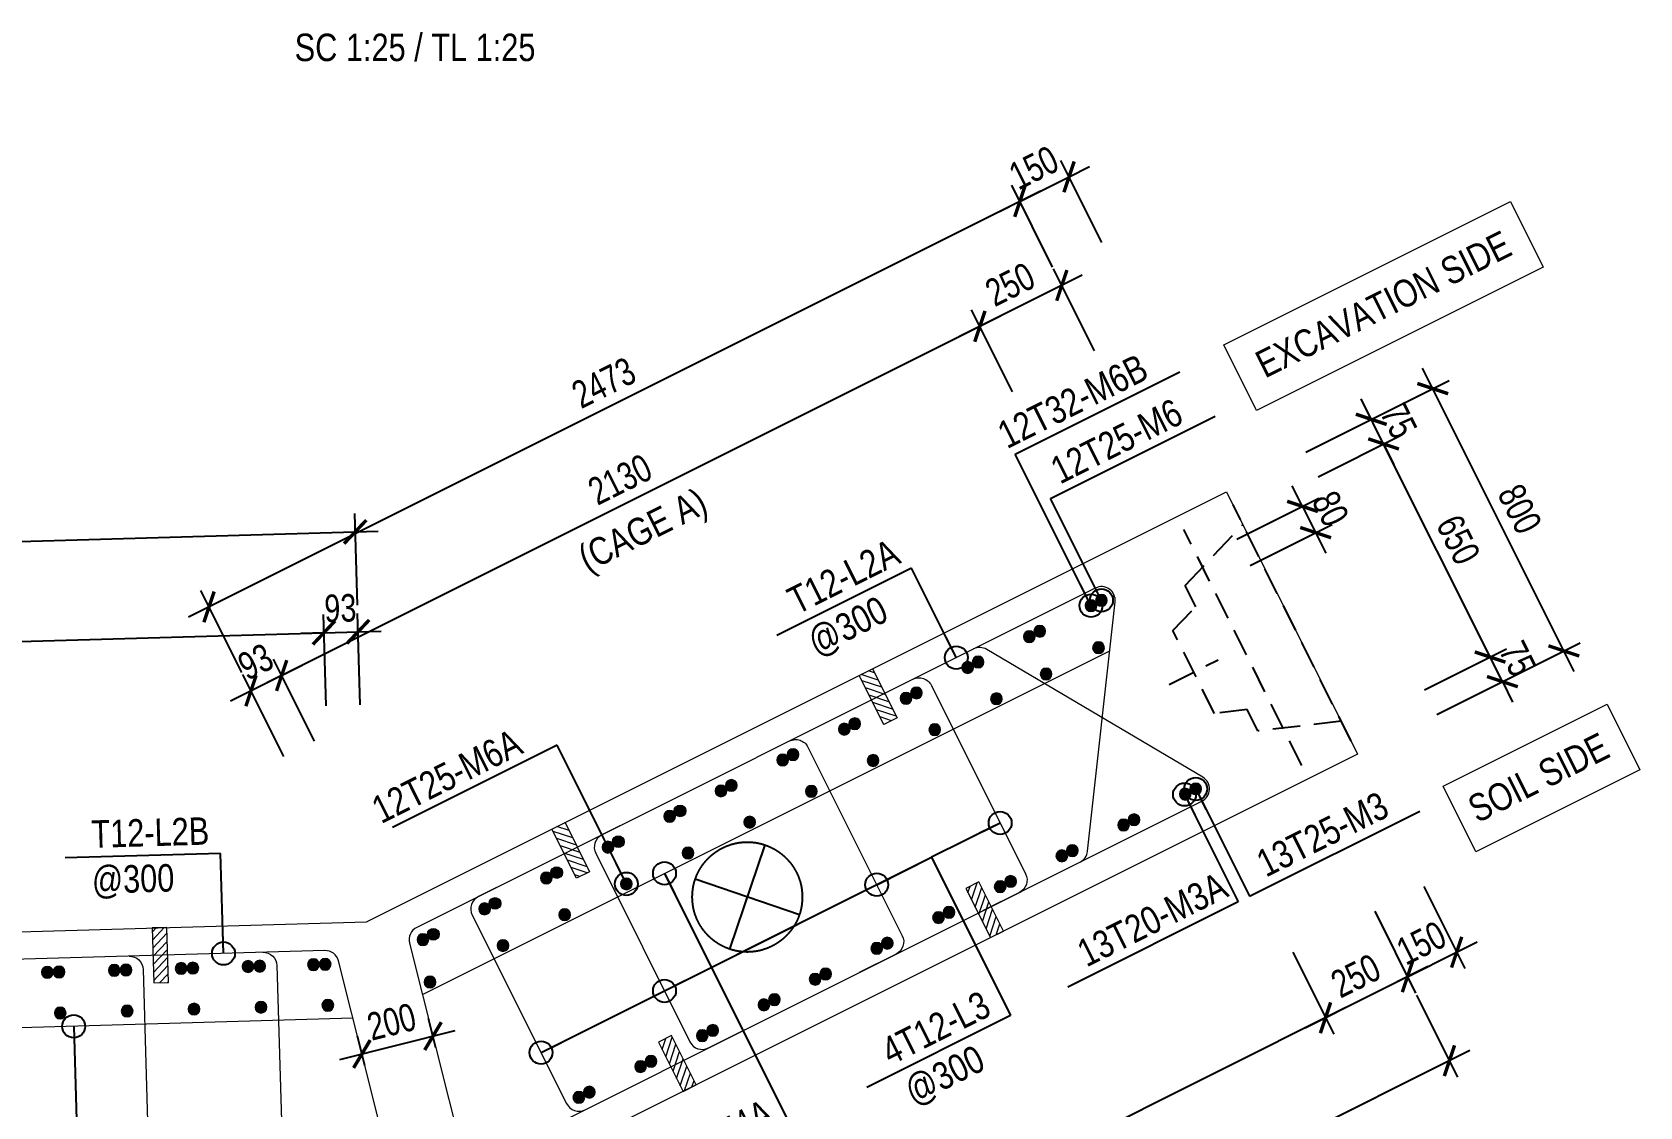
# Model space of a CAD drawing. Header units: millimetres. Extents: x 2611025 to 4139346, y -89870 to 101087.
# Drawn here: x 3524972 to 3542517, y -44966 to -33240 of the extents above; entities that cross this region are included whole.
import ezdxf
from ezdxf.enums import TextEntityAlignment as Align

# ---------------------------------------------------------------- set-up
doc = ezdxf.new("R2010")
doc.units = ezdxf.units.MM
doc.header["$LTSCALE"] = 1200
doc.header["$PDMODE"] = 35
doc.linetypes.add('CENTER', pattern=[2, 1.25, -0.25, 0.25, -0.25])
doc.linetypes.add('HIDDEN', pattern=[0.375, 0.25, -0.125])
for name, color, linetype, lineweight in [('5', 5, 'Continuous', 13), ('BOUND', 3, 'Continuous', 20), ('CWS', 8, 'HIDDEN', 9), ('ENOTE', 2, 'Continuous', 15), ('GRID', 74, 'CENTER', 15), ('K-THUOC', 1, 'Continuous', 18), ('LEADER', 8, 'Continuous', 9), ('MCT', 6, 'Continuous', 20), ('TEXTEN', 3, 'Continuous', 13), ('TEXTMA', 2, 'Continuous', 13), ('TEXTVN', 2, 'Continuous', 20), ('TIE', 4, 'Continuous', 13)]:
    doc.layers.add(name, color=color, linetype=linetype, lineweight=lineweight)
doc.layers.add('CDC.04.HIDDEN', color=8, linetype='HIDDEN')
doc.layers.add('MIE', color=5, linetype='HIDDEN')
doc.styles.add('DB_Arial', font='arial.ttf', dxfattribs={"width": 0.8})
doc.styles.add('SMTEXT', font='arial.ttf', dxfattribs={"width": 0.75})
doc.dimstyles.new('BSV25', dxfattribs={"dimtxt": 300, "dimasz": 250, "dimexe": 200, "dimexo": 0, "dimgap": 108, "dimtad": 1, "dimdec": 0, "dimlfac": 0.25, "dimdsep": 46, "dimtxsty": 'SMTEXT', "dimblk": 'ARCHTICK', "dimcen": 100, "dimdle": 250, "dimclrd": 256, "dimclre": 256, "dimclrt": 2, "dimadec": 0, "dimazin": 0, "dimtfac": 1, "dimtdec": 0, "dimtix": 1, "dimtmove": 2, "dimatfit": 3, "dimfxl": 800, "dimfxlon": 1, "dimtolj": 1, "dimtzin": 0, "dimarcsym": 0})

# ---------------------------------------------------------------- blocks, each defined once
blk = doc.blocks.new('cws800')
at = {"layer": 'CDC.04.HIDDEN'}
for p, q in [((-599.9999999998836, 1440.217173506608), (-599.9999999998836, -1440.217173506608)), ((0, 1440.217173506608), (0, -1440.217173506608))]:
    blk.add_line(p, q, dxfattribs=at)
for points in [[(0, 1200), (-860, 888.2171735063894), (-860, 627.473455327563), (-1199.999999999767, 507.1904364598886), (-1199.999999999767, -507.1904364598886), (-859.9999999997672, -627.473455327854), (-859.9999999997672, -888.217173506433), (0, -1200)], [(-1499.999999999767, 0), (-899.9999999997672, 0)]]:
    blk.add_lwpolyline(points, dxfattribs=at)
blk = doc.blocks.new('mct1')
at = {"lineweight": 9}
h = blk.add_hatch(color=256, dxfattribs=at)
h.dxf.hatch_style = 1
h.paths.add_polyline_path([(-16, 0, 1), (16, 0, 1)])
blk.add_circle((0, 0), 16, dxfattribs=at)
blk = doc.blocks.new('_ArchTick')
at = {"color": 0, "linetype": 'ByBlock', "const_width": 0.15}
blk.add_lwpolyline([(-0.5, -0.5), (0.5, 0.5)], dxfattribs=at)
blk = doc.blocks.new('*D1062')
at = {"layer": 'Defpoints', "color": 0, "transparency": 16777216}
for p in [(3540256.866705253, -37128.81228253338), (3538005.528501029, -38254.47941038618), (3539436.609999032, -41116.64742538333)]:
    blk.add_point(p, dxfattribs=at)
at = {"layer": 'K-THUOC', "lineweight": -2, "transparency": 16777216}
for p, q in [((3541799.751444928, -40214.58717388217), (3540145.063463248, -36905.20540634869)), ((3539541.324701462, -37486.58265695069), (3540435.752206201, -37039.36968892906)), ((3540972.406199132, -40348.75067211478), (3541866.83370387, -39901.53770409315))]:
    blk.add_line(p, q, dxfattribs=at)
at = {"layer": 'K-THUOC', "lineweight": -2, "transparency": 16777216, "xscale": 250, "yscale": 250, "zscale": 250}
for p, rotation in [((3540256.866705253, -37128.81228253338), 116.5650109816828), ((3541687.948202922, -39990.98029769748), 296.5650109816829)]:
    blk.add_blockref('_ArchTick', p, dxfattribs=dict(at, rotation=rotation))
at = {"layer": 'K-THUOC', "color": 2, "transparency": 16777216, "insert": (3541206.006781618, -38443.09683119971), "char_height": 300, "attachment_point": 5, "rotation": 296.5650109816828, "style": 'SMTEXT'}
blk.add_mtext('\\A1;800', dxfattribs=at)
blk = doc.blocks.new('*D1063')
at = {"layer": 'Defpoints', "color": 0, "transparency": 16777216}
for p in [(3540882.963684263, -40058.06177214207), (3539302.446108594, -40848.31917397771), (3539436.609999032, -41116.64742538333)]:
    blk.add_point(p, dxfattribs=at)
at = {"layer": 'K-THUOC', "lineweight": -2, "transparency": 16777216}
for p, q in [((3540167.421680472, -40415.83214655938), (3541061.849185211, -39968.61917853775)), ((3540882.963684263, -40058.06177214207), (3540771.160442258, -39834.45489595737)), ((3541017.12757467, -40326.39002356329), (3540882.963684263, -40058.06177214207)), ((3540301.585570879, -40684.1603979806), (3541196.013075618, -40236.94742995896)), ((3541017.12757467, -40326.39002356329), (3541128.930816675, -40549.99689974799))]:
    blk.add_line(p, q, dxfattribs=at)
at = {"layer": 'K-THUOC', "lineweight": -2, "transparency": 16777216, "xscale": 250, "yscale": 250, "zscale": 250}
for p, rotation in [((3540882.963684263, -40058.06177214207), 296.5650109816829), ((3541017.12757467, -40326.39002356329), 116.5650109816828)]:
    blk.add_blockref('_ArchTick', p, dxfattribs=dict(at, rotation=rotation))
at = {"layer": 'K-THUOC', "color": 2, "transparency": 16777216, "insert": (3541183.095854163, -40075.70098987175), "char_height": 300, "attachment_point": 5, "rotation": 296.5650109816828, "style": 'SMTEXT'}
blk.add_mtext('\\A1;75', dxfattribs=at)
blk = doc.blocks.new('*D1064')
at = {"layer": 'Defpoints', "color": 0, "transparency": 16777216}
for p in [(3539720.209967137, -37732.55025995569), (3538139.692391466, -38522.80766179226), (3539302.446108594, -40848.31917397771)]:
    blk.add_point(p, dxfattribs=at)
at = {"layer": 'K-THUOC', "lineweight": -2, "transparency": 16777216}
for p, q in [((3540994.766925998, -40281.66864846158), (3539608.406725131, -37508.94338377099)), ((3539004.667963346, -38090.320634373), (3539899.095468085, -37643.10766635137)), ((3540167.421680202, -40415.83214669419), (3541061.849184941, -39968.61917867255))]:
    blk.add_line(p, q, dxfattribs=at)
at = {"layer": 'K-THUOC', "lineweight": -2, "transparency": 16777216, "xscale": 250, "yscale": 250, "zscale": 250}
for p, rotation in [((3539720.209967137, -37732.55025995569), 116.5650109816828), ((3540882.963683993, -40058.06177227688), 296.5650109816829)]:
    blk.add_blockref('_ArchTick', p, dxfattribs=dict(at, rotation=rotation))
at = {"layer": 'K-THUOC', "color": 2, "transparency": 16777216, "insert": (3540535.186153095, -38778.50655720034), "char_height": 300, "attachment_point": 5, "rotation": 296.5650109816828, "style": 'SMTEXT'}
blk.add_mtext('\\A1;650', dxfattribs=at)
blk = doc.blocks.new('*D1065')
at = {"layer": 'Defpoints', "color": 0, "transparency": 16777216}
for p in [(3539586.046076699, -37464.22200854961), (3538005.528501029, -38254.47941038618), (3538139.692391466, -38522.80766179226)]:
    blk.add_point(p, dxfattribs=at)
at = {"layer": 'K-THUOC', "lineweight": -2, "transparency": 16777216}
for p, q in [((3539586.046076699, -37464.22200854961), (3539474.242834694, -37240.61513236491)), ((3538870.504072908, -37821.99238296691), (3539764.931577647, -37374.77941494528)), ((3539720.209967106, -37732.55025997129), (3539586.046076699, -37464.22200854961)), ((3539004.667963315, -38090.3206343886), (3539899.095468054, -37643.10766636697)), ((3539720.209967106, -37732.55025997129), (3539832.013209111, -37956.15713615599))]:
    blk.add_line(p, q, dxfattribs=at)
at = {"layer": 'K-THUOC', "lineweight": -2, "transparency": 16777216, "xscale": 250, "yscale": 250, "zscale": 250}
for p, rotation in [((3539586.046076699, -37464.22200854961), 296.5650109816829), ((3539720.209967106, -37732.55025997129), 116.5650109816828)]:
    blk.add_blockref('_ArchTick', p, dxfattribs=dict(at, rotation=rotation))
at = {"layer": 'K-THUOC', "color": 2, "transparency": 16777216, "insert": (3539886.178246599, -37481.86122627999), "char_height": 300, "attachment_point": 5, "rotation": 296.5650109816828, "style": 'SMTEXT'}
blk.add_mtext('\\A1;75', dxfattribs=at)
blk = doc.blocks.new('tremie')
at = {"layer": 'MIE', "color": 74, "ltscale": 1000}
for p, q in [((424.2640687227249, -424.2640687111998), (-424.2640687087551, 424.2640687113162)), ((424.2640687217936, 424.2640687118983), (-424.2640687078238, -424.2640687117819))]:
    blk.add_line(p, q, dxfattribs=at)
at = {"layer": 'MIE', "ltscale": 500}
blk.add_circle((0, 0), 600, dxfattribs=at)
blk = doc.blocks.new('*D1066')
at = {"layer": 'Defpoints', "color": 0, "transparency": 16777216}
for p in [(3538978.783651128, -38700.29041076987), (3537664.30667099, -38999.75929490244), (3537807.413901725, -39285.97425826592)]:
    blk.add_point(p, dxfattribs=at)
at = {"layer": 'K-THUOC', "lineweight": -2, "transparency": 16777216}
for p, q in [((3538835.676420428, -38414.07544738962), (3538723.873178423, -38190.46857120492)), ((3538120.134416637, -38771.84582180693), (3539014.561921376, -38324.6328537853)), ((3538835.676420428, -38414.07544738962), (3538978.783651128, -38700.29041076987)), ((3538263.241647338, -39058.06078518718), (3539157.669152076, -38610.84781716554)), ((3538978.783651128, -38700.29041076987), (3539090.586893134, -38923.89728695457))]:
    blk.add_line(p, q, dxfattribs=at)
at = {"layer": 'K-THUOC', "lineweight": -2, "transparency": 16777216, "xscale": 250, "yscale": 250, "zscale": 250}
for p, rotation in [((3538835.676420428, -38414.07544738962), 296.5650109816829), ((3538978.783651128, -38700.29041076987), 116.5650109816828)]:
    blk.add_blockref('_ArchTick', p, dxfattribs=dict(at, rotation=rotation))
at = {"layer": 'K-THUOC', "color": 2, "transparency": 16777216, "insert": (3539140.829363308, -38440.38347016391), "char_height": 300, "attachment_point": 5, "rotation": 296.5650109816828, "style": 'SMTEXT'}
blk.add_mtext('\\A1;80', dxfattribs=at)
blk = doc.blocks.new('*D1067')
at = {"layer": 'Defpoints', "color": 0, "transparency": 16777216}
for p in [(3538184.412747217, -39953.89119876036), (3529419.021946542, -46125.43266839278), (3530957.787238163, -49202.96864851541)]:
    blk.add_point(p, dxfattribs=at)
at = {"layer": 'K-THUOC', "lineweight": -2, "transparency": 16777216}
for p, q in [((3540080.948413458, -43746.9691829225), (3540528.161381558, -44641.39668762241)), ((3540662.325664113, -44350.70794465742), (3530734.180361988, -49314.77189054037)), ((3530600.016863684, -48487.42664475553), (3531047.229831783, -49381.85414945544))]:
    blk.add_line(p, q, dxfattribs=at)
at = {"layer": 'K-THUOC', "lineweight": -2, "transparency": 16777216, "xscale": 250, "yscale": 250, "zscale": 250}
for p, rotation in [((3540438.718787938, -44462.51118668239), 26.56501098667382), ((3530957.787238163, -49202.96864851541), 206.5650109866738)]:
    blk.add_blockref('_ArchTick', p, dxfattribs=dict(at, rotation=rotation))
at = {"layer": 'K-THUOC', "color": 2, "transparency": 16777216, "insert": (3535581.453554115, -46599.14059007843), "char_height": 300, "attachment_point": 5, "rotation": 26.56501098667383, "style": 'SMTEXT'}
blk.add_mtext('\\A1;2650', dxfattribs=at)
blk = doc.blocks.new('*D1073')
at = {"layer": 'Defpoints', "color": 0, "transparency": 16777216}
for p in [(3538881.4378432, -40006.30116665922), (3538344.781340387, -40274.6289475346), (3540517.549910081, -43278.53103872295)]:
    blk.add_point(p, dxfattribs=at)
at = {"layer": 'K-THUOC', "lineweight": -2, "transparency": 16777216}
for p, q in [((3540159.779535601, -42562.98903496307), (3540606.992503701, -43457.41653966298)), ((3539623.123032781, -42831.31681582285), (3540070.33600088, -43725.74432052276)), ((3539980.893407261, -43546.85881958273), (3540517.549910081, -43278.53103872295)), ((3540517.549910081, -43278.53103872295), (3540741.156786256, -43166.72779669799)), ((3539980.893407261, -43546.85881958273), (3539757.286531086, -43658.6620616077))]:
    blk.add_line(p, q, dxfattribs=at)
at = {"layer": 'K-THUOC', "lineweight": -2, "transparency": 16777216, "xscale": 250, "yscale": 250, "zscale": 250}
for p, rotation in [((3540517.549910081, -43278.53103872295), 206.5650109866738), ((3539980.893407261, -43546.85881958273), 26.56501098667382)]:
    blk.add_blockref('_ArchTick', p, dxfattribs=dict(at, rotation=rotation))
at = {"layer": 'K-THUOC', "color": 2, "transparency": 16777216, "insert": (3540132.422199735, -43179.09560163249), "char_height": 300, "attachment_point": 5, "rotation": 26.56501098667383, "style": 'SMTEXT'}
blk.add_mtext('\\A1;150', dxfattribs=at)
blk = doc.blocks.new('*D1074')
at = {"layer": 'Defpoints', "color": 0, "transparency": 16777216}
for p in [(3538899.95349622, -41384.97520625871), (3538005.525991532, -41832.18817438465), (3539086.465902531, -43994.07178754034)]:
    blk.add_point(p, dxfattribs=at)
at = {"layer": 'K-THUOC', "lineweight": -2, "transparency": 16777216}
for p, q in [((3539623.123032752, -42831.31681568082), (3540070.336000852, -43725.74432038073)), ((3538728.695528051, -43278.52978378045), (3539175.908496151, -44172.95728848036)), ((3540204.500283407, -43435.05557741574), (3538862.859026356, -44105.8750295653))]:
    blk.add_line(p, q, dxfattribs=at)
at = {"layer": 'K-THUOC', "lineweight": -2, "transparency": 16777216, "xscale": 250, "yscale": 250, "zscale": 250}
for p, rotation in [((3539980.893407232, -43546.85881944071), 26.56501098667382), ((3539086.465902531, -43994.07178754034), 206.5650109866738)]:
    blk.add_blockref('_ArchTick', p, dxfattribs=dict(at, rotation=rotation))
at = {"layer": 'K-THUOC', "color": 2, "transparency": 16777216, "insert": (3539416.880195946, -43536.86597596994), "char_height": 300, "attachment_point": 5, "rotation": 26.56501098667383, "style": 'SMTEXT'}
blk.add_mtext('\\A1;250', dxfattribs=at)
blk = doc.blocks.new('*D1075')
at = {"layer": 'Defpoints', "color": 0, "transparency": 16777216}
for p in [(3538005.525991532, -41832.18817438465), (3529900.636426115, -45884.62585087703), (3530981.576337114, -48046.50946403388)]:
    blk.add_point(p, dxfattribs=at)
at = {"layer": 'K-THUOC', "lineweight": -2, "transparency": 16777216}
for p, q in [((3538728.695528172, -43278.52978402073), (3539175.908496271, -44172.95728872065)), ((3539310.072778826, -43882.26854575588), (3530757.969460939, -48158.31270605884)), ((3530623.805962634, -47330.967460274), (3531071.018930734, -48225.39496497391))]:
    blk.add_line(p, q, dxfattribs=at)
at = {"layer": 'K-THUOC', "lineweight": -2, "transparency": 16777216, "xscale": 250, "yscale": 250, "zscale": 250}
for p, rotation in [((3539086.465902651, -43994.07178778062), 26.56501098667382), ((3530981.576337114, -48046.50946403388), 206.5650109866738)]:
    blk.add_blockref('_ArchTick', p, dxfattribs=dict(at, rotation=rotation))
at = {"layer": 'K-THUOC', "color": 2, "transparency": 16777216, "insert": (3534917.221660947, -45786.69129838678), "char_height": 300, "attachment_point": 5, "rotation": 26.56501098667383, "style": 'SMTEXT'}
blk.add_mtext('\\A1;2265', dxfattribs=at)
blk = doc.blocks.new('*D1077')
at = {"layer": 'Defpoints', "color": 0, "transparency": 16777216}
for p in [(3537468.871998216, -38522.80719126109), (3526902.345093017, -39511.27146086609), (3528620.259252813, -42947.10580566339)]:
    blk.add_point(p, dxfattribs=at)
at = {"layer": 'K-THUOC', "lineweight": -2, "transparency": 16777216}
for p, q in [((3536108.72821303, -35802.51485048467), (3535661.51524493, -34908.087345785)), ((3535974.564714725, -34975.16960470006), (3526678.738216842, -39623.07470289106)), ((3527260.115467496, -40226.81346462597), (3526812.902499396, -39332.38595992629))]:
    blk.add_line(p, q, dxfattribs=at)
at = {"layer": 'K-THUOC', "lineweight": -2, "transparency": 16777216, "xscale": 250, "yscale": 250, "zscale": 250}
for p, rotation in [((3535750.95783855, -35086.97284672479), 26.56501098667382), ((3526902.345093017, -39511.27146086609), 206.5650109866738)]:
    blk.add_blockref('_ArchTick', p, dxfattribs=dict(at, rotation=rotation))
at = {"layer": 'K-THUOC', "color": 2, "transparency": 16777216, "insert": (3531209.806248358, -37065.43130913633), "char_height": 300, "attachment_point": 5, "rotation": 26.56501098667383, "style": 'SMTEXT'}
blk.add_mtext('\\A1;2473', dxfattribs=at)
blk = doc.blocks.new('*D1078')
at = {"layer": 'Defpoints', "color": 0, "transparency": 16777216}
for p in [(3536287.614341233, -34818.64506558958), (3538005.528501029, -38254.47941038548), (3537468.871998216, -38522.80719126109)]:
    blk.add_point(p, dxfattribs=at)
at = {"layer": 'K-THUOC', "lineweight": -2, "transparency": 16777216}
for p, q in [((3536645.384715713, -35534.18706934946), (3536198.171747613, -34639.75956464955)), ((3536287.614341233, -34818.64506558958), (3536511.221217408, -34706.84182356461)), ((3536108.728212892, -35802.51485020923), (3535661.515244793, -34908.08734550932)), ((3535750.957838412, -35086.97284644935), (3536287.614341233, -34818.64506558958)), ((3535750.957838412, -35086.97284644935), (3535527.350962237, -35198.77608847432))]:
    blk.add_line(p, q, dxfattribs=at)
at = {"layer": 'K-THUOC', "lineweight": -2, "transparency": 16777216, "xscale": 250, "yscale": 250, "zscale": 250}
for p, rotation in [((3536287.614341233, -34818.64506558958), 206.5650109866738), ((3535750.957838412, -35086.97284644935), 26.56501098667382)]:
    blk.add_blockref('_ArchTick', p, dxfattribs=dict(at, rotation=rotation))
at = {"layer": 'K-THUOC', "color": 2, "transparency": 16777216, "insert": (3535902.486630886, -34719.20962849911), "char_height": 300, "attachment_point": 5, "rotation": 26.56501098667383, "style": 'SMTEXT'}
blk.add_mtext('\\A1;150', dxfattribs=at)
blk = doc.blocks.new('*D1079')
at = {"layer": 'Defpoints', "color": 0, "transparency": 16777216}
for p in [(3535314.355714355, -36449.83818155527), (3537468.871998216, -38522.80719126109), (3536574.444493529, -38970.02015938726)]:
    blk.add_point(p, dxfattribs=at)
at = {"layer": 'K-THUOC', "lineweight": -2, "transparency": 16777216}
for p, q in [((3536432.39009523, -35890.82197143091), (3535090.74883818, -36561.64142358)), ((3536566.553593535, -36718.16721721552), (3536119.340625435, -35823.73971251561)), ((3535672.126088835, -37165.38018531515), (3535224.913120735, -36270.95268061524))]:
    blk.add_line(p, q, dxfattribs=at)
at = {"layer": 'K-THUOC', "lineweight": -2, "transparency": 16777216, "xscale": 250, "yscale": 250, "zscale": 250}
for p, rotation in [((3536208.783219055, -36002.62521345564), 26.56501098667382), ((3535314.355714355, -36449.83818155527), 206.5650109866738)]:
    blk.add_blockref('_ArchTick', p, dxfattribs=dict(at, rotation=rotation))
at = {"layer": 'K-THUOC', "color": 2, "transparency": 16777216, "insert": (3535644.770007769, -35992.63236998534), "char_height": 300, "attachment_point": 5, "rotation": 26.56501098667383, "style": 'SMTEXT'}
blk.add_mtext('\\A1;250', dxfattribs=at)
blk = doc.blocks.new('*D1080')
at = {"layer": 'Defpoints', "color": 0, "transparency": 16777216}
for p in [(3536574.444493529, -38970.02015938726), (3527694.610447452, -40259.70413415669), (3529103.644341163, -43077.77686345344)]:
    blk.add_point(p, dxfattribs=at)
at = {"layer": 'K-THUOC', "lineweight": -2, "transparency": 16777216}
for p, q in [((3535672.126088948, -37165.380185541), (3535224.913120848, -36270.95268084109)), ((3535537.962590643, -36338.03493975615), (3527471.003571277, -40371.50737618166)), ((3528052.380821932, -40975.24613791658), (3527605.167853833, -40080.81863321667))]:
    blk.add_line(p, q, dxfattribs=at)
at = {"layer": 'K-THUOC', "lineweight": -2, "transparency": 16777216, "xscale": 250, "yscale": 250, "zscale": 250}
for p, rotation in [((3535314.355714468, -36449.83818178112), 26.56501098667382), ((3527694.610447452, -40259.70413415669), 206.5650109866738)]:
    blk.add_blockref('_ArchTick', p, dxfattribs=dict(at, rotation=rotation))
at = {"layer": 'K-THUOC', "color": 2, "transparency": 16777216, "insert": (3531387.637863535, -38121.08031330956), "char_height": 300, "attachment_point": 5, "rotation": 26.56501098667383, "style": 'SMTEXT'}
blk.add_mtext('\\A1;2130', dxfattribs=at)
blk = doc.blocks.new('*D1081')
at = {"layer": 'Defpoints', "color": 0, "transparency": 16777216}
for p in [(3527360.170473639, -40426.92382783233), (3528620.259252813, -42947.10580566339), (3529103.644341163, -43077.77686345344)]:
    blk.add_point(p, dxfattribs=at)
at = {"layer": 'K-THUOC', "lineweight": -2, "transparency": 16777216}
for p, q in [((3528052.380821937, -40975.24613792612), (3527605.167853837, -40080.81863322621)), ((3527694.610447458, -40259.70413416624), (3527918.217323632, -40147.90089214151)), ((3527717.940848119, -41142.46583159221), (3527270.727880019, -40248.0383268923)), ((3527694.610447458, -40259.70413416624), (3527360.170473639, -40426.92382783233)), ((3527360.170473639, -40426.92382783233), (3527136.563597464, -40538.7270698573))]:
    blk.add_line(p, q, dxfattribs=at)
at = {"layer": 'K-THUOC', "lineweight": -2, "transparency": 16777216, "xscale": 250, "yscale": 250, "zscale": 250}
for p, rotation in [((3527694.610447458, -40259.70413416624), 206.5650109866738), ((3527360.170473639, -40426.92382783233), 26.56501098667383)]:
    blk.add_blockref('_ArchTick', p, dxfattribs=dict(at, rotation=rotation))
at = {"layer": 'K-THUOC', "color": 2, "transparency": 16777216, "insert": (3527410.545243124, -40109.62313633994), "char_height": 300, "attachment_point": 5, "rotation": 26.56501098667383, "style": 'SMTEXT'}
blk.add_mtext('\\A1;93', dxfattribs=at)
blk = doc.blocks.new('*D1082')
at = {"layer": 'Defpoints', "color": 0, "transparency": 16777216}
for p in [(3528497.739920957, -38692.04251127335), (3528620.259252812, -42947.10580566377), (3517536.407426387, -43426.10078299943)]:
    blk.add_point(p, dxfattribs=at)
at = {"layer": 'K-THUOC', "lineweight": -2, "transparency": 16777216}
for p, q in [((3528520.765397326, -39491.71108476989), (3528491.983551865, -38492.12536789919)), ((3517159.392820668, -39018.51631787921), (3528747.636350175, -38684.84704990828)), ((3517432.314726254, -39810.98943001068), (3517403.532880793, -38811.40371313998))]:
    blk.add_line(p, q, dxfattribs=at)
at = {"layer": 'K-THUOC', "lineweight": -2, "transparency": 16777216, "xscale": 250, "yscale": 250, "zscale": 250}
for p, rotation in [((3528497.739920957, -38692.04251127335), 1.649306037652148), ((3517409.289249885, -39011.32085651414), 181.6493060376521)]:
    blk.add_blockref('_ArchTick', p, dxfattribs=dict(at, rotation=rotation))
at = {"layer": 'K-THUOC', "color": 2, "transparency": 16777216, "insert": (3522945.994631326, -38590.51570984085), "char_height": 300, "attachment_point": 5, "rotation": 1.6493060376521476, "style": 'SMTEXT'}
blk.add_mtext('\\A1;2773', dxfattribs=at)
blk = doc.blocks.new('*D1088')
at = {"layer": 'Defpoints', "color": 0, "transparency": 16777216}
for p in [(3528156.352428992, -39792.35645376184), (3518461.968739822, -40826.47141280436), (3528257.084465924, -43290.75288173361)]:
    blk.add_point(p, dxfattribs=at)
at = {"layer": 'K-THUOC', "lineweight": -2, "transparency": 16777216}
for p, q in [((3528179.37790536, -40592.02502725841), (3528150.5960599, -39592.43931038771)), ((3518190.35167965, -40079.31522936607), (3528406.24885821, -39785.16099239676)), ((3518461.968739822, -40826.47141280436), (3518434.491739776, -39872.20262462687))]:
    blk.add_line(p, q, dxfattribs=at)
at = {"layer": 'K-THUOC', "lineweight": -2, "transparency": 16777216, "xscale": 250, "yscale": 250, "zscale": 250}
for p, rotation in [((3528156.352428992, -39792.35645376184), 1.649306037652148), ((3518440.248108868, -40072.11976800099), 181.6493060376521)]:
    blk.add_blockref('_ArchTick', p, dxfattribs=dict(at, rotation=rotation))
at = {"layer": 'K-THUOC', "color": 2, "transparency": 16777216, "insert": (3523290.780314835, -39671.07213682854), "char_height": 300, "attachment_point": 5, "rotation": 1.6493060376521476, "style": 'SMTEXT'}
blk.add_mtext('\\A1;2430', dxfattribs=at)
blk = doc.blocks.new('*D1089')
at = {"layer": 'Defpoints', "color": 0, "transparency": 16777216}
for p in [(3528529.113063283, -39781.62326818265), (3528620.259252812, -42947.10580566377), (3528257.084465924, -43290.75288173361)]:
    blk.add_point(p, dxfattribs=at)
at = {"layer": 'K-THUOC', "lineweight": -2, "transparency": 16777216}
for p, q in [((3528179.377905359, -40592.02502722674), (3528150.596059899, -39592.43931035604)), ((3528552.138539651, -40581.29184167919), (3528523.356694191, -39581.70612480849)), ((3528156.352428991, -39792.3564537302), (3527906.455999774, -39799.55191509528)), ((3528156.352428991, -39792.3564537302), (3528529.113063283, -39781.62326818265)), ((3528529.113063283, -39781.62326818265), (3528779.009492501, -39774.42780681758))]:
    blk.add_line(p, q, dxfattribs=at)
at = {"layer": 'K-THUOC', "lineweight": -2, "transparency": 16777216, "xscale": 250, "yscale": 250, "zscale": 250}
for p, rotation in [((3528156.352428991, -39792.3564537302), 1.649306037652192), ((3528529.113063283, -39781.62326818265), 181.6493060376521)]:
    blk.add_blockref('_ArchTick', p, dxfattribs=dict(at, rotation=rotation))
at = {"layer": 'K-THUOC', "color": 2, "transparency": 16777216, "insert": (3528335.212792042, -39525.82388690356), "char_height": 300, "attachment_point": 5, "rotation": 1.6493060376521476, "style": 'SMTEXT'}
blk.add_mtext('\\A1;93', dxfattribs=at)
blk = doc.blocks.new('*D1117')
at = {"layer": 'Defpoints', "color": 0, "transparency": 16777216}
for p in [(3529346.132357741, -44194.28177016799), (3529377.961414012, -44320.93158159684), (3528602.088157558, -44515.92052993877)]:
    blk.add_point(p, dxfattribs=at)
at = {"layer": 'K-THUOC', "lineweight": -2, "transparency": 16777216}
for p, q in [((3529377.961414012, -44320.93158159684), (3529297.385120658, -44000.31345606304)), ((3528327.798708656, -44450.20476486429), (3529588.592750372, -44133.34772381373)), ((3528602.088157558, -44515.92052993877), (3528521.511864204, -44195.30240440508))]:
    blk.add_line(p, q, dxfattribs=at)
at = {"layer": 'K-THUOC', "lineweight": -2, "transparency": 16777216, "xscale": 250, "yscale": 250, "zscale": 250}
for p, rotation in [((3529346.132357741, -44194.28177016799), 14.10715851833142), ((3528570.259101287, -44389.27071851003), 194.1071585183315)]:
    blk.add_blockref('_ArchTick', p, dxfattribs=dict(at, rotation=rotation))
at = {"layer": 'K-THUOC', "color": 2, "transparency": 16777216, "insert": (3528894.538687768, -44038.48088223848), "char_height": 300, "attachment_point": 5, "rotation": 14.10715851833142, "style": 'SMTEXT'}
blk.add_mtext('\\A1;200', dxfattribs=at)
blk = doc.blocks.new('sp')
at = {"layer": '5', "lineweight": 20}
h = blk.add_hatch(dxfattribs=at)
h.set_pattern_fill('ANSI31', color=256, scale=500)
h.set_pattern_definition([(45, (0, 0), (-44.19417382415922, 44.19417382415922), [])])
h.paths.add_polyline_path([(80, 300), (-80, 300), (-80, -300), (80, -300)])
blk.add_lwpolyline([(-80, -300), (80, -300), (80, 300), (-80, 300)], close=True, dxfattribs=at)

msp = doc.modelspace()

# ---------------------------------------------------------------- linework, layer by layer
at = {"layer": 'BOUND'}
msp.add_lwpolyline([(3539436.609999031, -41116.64742538347), (3529419.021946542, -46125.43266839292), (3518223.661917617, -46447.78933848828), (3518131.560011875, -43249.11504450897), (3528620.259252813, -42947.10580566354), (3538005.528501028, -38254.47941038609)], close=True, dxfattribs=at)
at = {"layer": 'ENOTE'}
for points in [[(3537975.388343224, -36652.52239505647), (3541105.884609628, -35087.27700661498), (3541463.654984128, -35802.81901036415), (3538333.158717725, -37368.06439880587)], [(3540370.356923109, -41466.2475802277), (3542159.211932482, -40571.82164397536), (3542516.982306982, -41287.36364772453), (3540728.127297609, -42181.78958397688)]]:
    msp.add_lwpolyline(points, close=True, dxfattribs=at)
at = {"layer": 'TIE'}
for p, q in [((3529231.763942581, -43739.20267224024), (3536733.092805082, -39988.54481801522)), ((3528472.378120064, -43999.79615434227), (3518904.551069051, -44275.29000717393))]:
    msp.add_line(p, q, dxfattribs=at)
for points in [[(3536407.777697654, -42295.65084145582, 0.2552170606870575), (3536489.827962989, -42177.59831949617), (3536790.658414057, -39455.70608544853, 0.5933499174261332), (3536574.444258284, -39305.43035600302), (3529169.300361286, -43007.9958118097, 0.3518718818469153), (3529090.906070924, -43178.72036531768), (3529665.016757099, -45463.1427978756, 0.4794301345090853), (3529877.574937898, -45560.74649577346), (3537737.197975392, -41630.94186819778, 0.5933499174261332), (3537746.706254441, -41367.80511925012), (3535388.696149995, -39975.33083173833, 0.2552170606887678), (3535245.023980508, -39970.13932927992)], [(3534583.891551675, -40300.70496402742, -0.414213562373095), (3534785.137622598, -40367.78714451092), (3535813.727449289, -42424.97040528982, -0.414213562373095), (3535746.645268804, -42626.21647621194), (3535344.152891695, -42827.4623118687)], [(3533237.501752225, -40973.89868326337, -0.414213562373095), (3533438.747823147, -41040.98086374663), (3534467.337649837, -43098.16412452553, -0.414213562373095), (3534400.255469354, -43299.41019544788), (3533997.763092245, -43500.65603110465)], [(3531591.377437571, -41796.9593972989), (3531188.885060462, -41998.20523295543, 0.414213562373095), (3531121.802879977, -42199.45130387755), (3532150.392706666, -44256.63456465714, 0.414213562373095), (3532351.638777588, -44323.71674514157), (3532754.131154697, -44122.47090948527)], [(3530244.987638121, -42470.15311653484), (3529842.495261012, -42671.39895219114, 0.414213562373095), (3529775.413080527, -42872.64502311326), (3530804.002907216, -44929.82828389309, 0.414213562373095), (3531005.248978137, -44996.91046437729)], [(3520551.987231739, -43479.54614583417), (3520109.592565784, -43492.28435800542, 0.2482327616798382), (3519987.523755193, -43561.43510699683), (3518634.096143977, -45901.35864230819, 0.602265267664198), (3518764.799508231, -46132.08360837717), (3528747.984541864, -45844.63003160214, 0.4794301345080509), (3528889.143500613, -45658.13174626711), (3528315.032814503, -43373.70931361002, 0.3518718818468453), (3528165.23930209, -43260.33188388488), (3518689.966709595, -43533.16074452657, 0.6022652676636981), (3518572.755771694, -43771.02409906234), (3520058.579872633, -46029.19486133815, 0.2482327616798865), (3520184.425364199, -46091.20722186254), (3520626.820030155, -46078.46900969083)], [(3526029.206730977, -43321.83632367538, -0.414213562373095), (3526183.461865338, -43467.45690437374), (3526249.660110092, -45766.50405317094, -0.414213562373095), (3526104.039529393, -45920.75918753273), (3525654.225956802, -45933.71101802788)], [(3527489.468823127, -43279.78986654701, -0.414213562373095), (3527643.723957489, -43425.41044724538), (3527709.922202243, -45724.45759604234, -0.414213562373095), (3527564.301621544, -45878.71273040437), (3527114.488048953, -45891.66456089952)]]:
    msp.add_lwpolyline(points, format="xyb", dxfattribs=at)

# ---------------------------------------------------------------- block references
at = {"layer": 'CWS', "xscale": -1, "rotation": 206.5650109883651}
msp.add_blockref('cws800', (3538721.06925003, -39685.5634178849), dxfattribs=at)
at = {"layer": 'ENOTE', "xscale": -1, "rotation": 26.56501098835928}
for p in [(3534204.697064985, -40490.30187490271), (3530850.332145733, -42167.48139348361)]:
    msp.add_blockref('sp', p, dxfattribs=at)
at = {"layer": 'ENOTE'}
for p, rotation in [((3535367.450782112, -42815.81338708816), 206.5650109883593), ((3526369.420790009, -43312.04027684164), 1.649306042499904), ((3532013.08586286, -44492.99290566906), 206.5650109883593)]:
    msp.add_blockref('sp', p, dxfattribs=dict(at, rotation=rotation))
at = {"layer": 'GRID', "rotation": 26.23741714423135}
msp.add_blockref('tremie', (3532776.418093706, -42676.43145254921), dxfattribs=at)
at = {"layer": 'MCT'}
for p, xscale, yscale, zscale, rotation in [((3536527.039482903, -39496.83774162634), -3.999999999999995, 3.999999999999999, 3.999999999999999, 72.18093005249091), ((3536641.526203483, -39439.59448171538), -3.999999999999995, 3.999999999999999, 3.999999999999999, 72.18093005249091), ((3535854.837272787, -39835.37837464214), -3.999999999999995, 3.999999999999999, 3.999999999999999, 72.18093005249091), ((3535968.331303759, -39776.19134133324), -3.999999999999995, 3.999999999999999, 3.999999999999999, 72.18093005249091), ((3536609.390372569, -39956.5391226233), -3.999999999999998, 4, 4, 206.5650109883651), ((3535181.642373061, -40171.97523426), -3.999999999999995, 3.999999999999999, 3.999999999999999, 72.18093005249091), ((3535295.136404032, -40112.78820095133), -3.999999999999995, 3.999999999999999, 3.999999999999999, 72.18093005249091), ((3536037.304755112, -40242.58142975756), -3.999999999999995, 3.999999999999999, 3.999999999999999, 72.18093005249091), ((3534508.447473335, -40508.57209387785), -3.999999999999995, 3.999999999999999, 3.999999999999999, 72.18093005249091), ((3534621.941504307, -40449.38506056918), -3.999999999999995, 3.999999999999999, 3.999999999999999, 72.18093005249091), ((3535495.486894686, -40513.48988491451), -3.999999999999995, 3.999999999999999, 3.999999999999999, 72.18093005249091), ((3533835.25257361, -40845.16895349594), -3.999999999999995, 3.999999999999999, 3.999999999999999, 72.18093005249091), ((3533948.746604582, -40785.98192018704), -3.999999999999995, 3.999999999999999, 3.999999999999999, 72.18093005249091), ((3534822.291994961, -40850.08674453237), -3.999999999999995, 3.999999999999999, 3.999999999999999, 72.18093005249091), ((3533275.551704857, -41122.5787798049), -3.999999999999995, 3.999999999999999, 3.999999999999999, 72.18093005249091), ((3533162.057673885, -41181.7658131138), -3.999999999999995, 3.999999999999999, 3.999999999999999, 72.18093005249091), ((3534149.097095235, -41186.68360415046), -3.999999999999995, 3.999999999999999, 3.999999999999999, 72.18093005249091), ((3532602.356805131, -41459.17563942299), -3.999999999999995, 3.999999999999999, 3.999999999999999, 72.18093005249091), ((3532488.862774159, -41518.36267273166), -3.999999999999995, 3.999999999999999, 3.999999999999999, 72.18093005249091), ((3533475.90219551, -41523.28046376831), -3.999999999999995, 3.999999999999999, 3.999999999999999, 72.18093005249091), ((3537555.629309572, -41554.02100241487), -3.999999999999995, 3.999999999999999, 3.999999999999999, 72.18093005249091), ((3537670.116030173, -41496.77774249474), -3.999999999999995, 3.999999999999999, 3.999999999999999, 72.18093005249091), ((3531929.161905406, -41795.77249904085), -3.999999999999995, 3.999999999999999, 3.999999999999999, 72.18093005249091), ((3532042.655936415, -41736.58546571332), 3.999999999999996, 3.999999999999996, 3.999999999999996, 250.9490919242591), ((3536996.921130448, -41833.3746021126), -3.999999999999995, 3.999999999999999, 3.999999999999999, 72.18093005249091), ((3532802.707295785, -41859.87732338617), -3.999999999999995, 3.999999999999999, 3.999999999999999, 72.18093005249091), ((3536882.434409847, -41890.61786203273), -3.999999999999995, 3.999999999999999, 3.999999999999999, 72.18093005249091), ((3531255.96700568, -42132.3693586587), -3.999999999999995, 3.999999999999999, 3.999999999999999, 72.18093005249091), ((3531369.46103669, -42073.18232533117), 3.999999999999996, 3.999999999999996, 3.999999999999996, 250.9490919242591), ((3536323.726230722, -42169.97146173046), -3.999999999999995, 3.999999999999999, 3.999999999999999, 72.18093005249091), ((3532129.51239606, -42196.47418300426), -3.999999999999995, 3.999999999999999, 3.999999999999999, 72.18093005249091), ((3536209.239510122, -42227.21472165058), -3.999999999999995, 3.999999999999999, 3.999999999999999, 72.18093005249091), ((3530582.772105955, -42468.96621827679), -3.999999999999995, 3.999999999999999, 3.999999999999999, 72.18093005249091), ((3530696.266136965, -42409.77918494926), 3.999999999999996, 3.999999999999996, 3.999999999999996, 250.9490919242591), ((3531456.317496334, -42533.07104262212), -3.999999999999995, 3.999999999999999, 3.999999999999999, 72.18093005249091), ((3535650.531330997, -42506.56832134831), -3.999999999999995, 3.999999999999999, 3.999999999999999, 72.18093005249091), ((3535536.044610396, -42563.81158126844), -3.999999999999995, 3.999999999999999, 3.999999999999999, 72.18093005249091), ((3529909.57720623, -42805.56307789465), -3.999999999999995, 3.999999999999999, 3.999999999999999, 72.18093005249091), ((3530023.071237239, -42746.37604456712), 3.999999999999996, 3.999999999999996, 3.999999999999996, 250.9490919242591), ((3530783.122596608, -42869.66790223998), -3.999999999999995, 3.999999999999999, 3.999999999999999, 72.18093005249091), ((3534977.336431271, -42843.1651809664), -3.999999999999995, 3.999999999999999, 3.999999999999999, 72.18093005249091), ((3534862.849710671, -42900.40844088653), -3.999999999999995, 3.999999999999999, 3.999999999999999, 72.18093005249091), ((3529236.382306504, -43142.15993751251), -3.999999999999995, 3.999999999999999, 3.999999999999999, 72.18093005249091), ((3529349.876337513, -43082.97290418498), 3.999999999999996, 3.999999999999996, 3.999999999999996, 250.9490919242591), ((3530109.927696884, -43206.26476185807), -3.999999999999995, 3.999999999999999, 3.999999999999999, 72.18093005249091), ((3534189.654810946, -43237.00530050439), -3.999999999999995, 3.999999999999999, 3.999999999999999, 72.18093005249091), ((3534304.141531546, -43179.76204058426), -3.999999999999995, 3.999999999999999, 3.999999999999999, 72.18093005249091), ((3528041.62820761, -43413.95328206746), -3.999999999999996, 3.999999999999999, 3.999999999999999, 137.2652251065922), ((3528169.556578922, -43410.26974141473), -3.999999999999996, 3.999999999999999, 3.999999999999999, 137.2652251065922), ((3525137.535030012, -43497.57308562534), -3.999999999999998, 3.999999999999999, 3.999999999999999, 137.2652251065922), ((3525265.463401324, -43493.8895449726), -3.999999999999998, 3.999999999999999, 3.999999999999999, 137.2652251065922), ((3525867.666076087, -43476.54985706104), -3.999999999999998, 3.999999999999999, 3.999999999999999, 137.2652251065922), ((3525995.594447399, -43472.8663164083), -3.999999999999998, 3.999999999999999, 3.999999999999999, 137.2652251065922), ((3526597.797122163, -43455.52662849697), -3.999999999999998, 3.999999999999999, 3.999999999999999, 137.2652251065922), ((3526725.725493475, -43451.843087844), -3.999999999999998, 3.999999999999999, 3.999999999999999, 137.2652251065922), ((3527327.928168237, -43434.50339993267), -3.999999999999998, 3.999999999999999, 3.999999999999999, 137.2652251065922), ((3527455.85653955, -43430.81985927993), -3.999999999999998, 3.999999999999999, 3.999999999999999, 137.2652251065922), ((3533516.45991122, -43573.60216012248), -3.999999999999995, 3.999999999999999, 3.999999999999999, 72.18093005249091), ((3533630.946631821, -43516.35890020235), -3.999999999999995, 3.999999999999999, 3.999999999999999, 72.18093005249091), ((3529313.999682982, -43604.22807095354), -3.999999999999995, 3.999999999999999, 3.999999999999999, 72.18093005249091), ((3525278.357608979, -43941.70189188319), -3.999999999999998, 3.999999999999999, 3.999999999999999, 137.2652251065922), ((3526008.488655054, -43920.67866331912), -3.999999999999998, 3.999999999999999, 3.999999999999999, 137.2652251065922), ((3526738.619701129, -43899.65543475482), -3.999999999999998, 3.999999999999999, 3.999999999999999, 137.2652251065922), ((3527468.750747205, -43878.63220619076), -3.999999999999998, 3.999999999999999, 3.999999999999999, 137.2652251065922), ((3528198.881793279, -43857.60897762646), -3.999999999999998, 3.999999999999999, 3.999999999999999, 137.2652251065922), ((3532957.751732095, -43852.95575982021), -3.999999999999995, 3.999999999999999, 3.999999999999999, 72.18093005249091), ((3533072.238452695, -43795.71249990011), -3.999999999999995, 3.999999999999999, 3.999999999999999, 72.18093005249091), ((3532284.556832369, -44189.55261943807), -3.999999999999995, 3.999999999999999, 3.999999999999999, 72.18093005249091), ((3532399.04355297, -44132.30935951797), -3.999999999999995, 3.999999999999999, 3.999999999999999, 72.18093005249091), ((3531725.848653244, -44468.90621913582), -3.999999999999995, 3.999999999999999, 3.999999999999999, 72.18093005249091), ((3531611.361932645, -44526.14947905592), -3.999999999999995, 3.999999999999999, 3.999999999999999, 72.18093005249091), ((3531052.653753519, -44805.50307875391), -3.999999999999995, 3.999999999999999, 3.999999999999999, 72.18093005249091), ((3530938.167032919, -44862.74633867401), -3.999999999999995, 3.999999999999999, 3.999999999999999, 72.18093005249091)]:
    msp.add_blockref('mct1', p, dxfattribs=dict(at, xscale=xscale, yscale=yscale, zscale=zscale, rotation=rotation))

# ---------------------------------------------------------------- texts
at = {"layer": 'TEXTEN', "style": 'DB_Arial', "width": 0.8}
for s, rotation, p in [('T12-L2A', 26.5650109891176, (3534468.720030416, -39025.22023312622)), ('T12-L2B', 1.649306044719598, (3526907.887915087, -42103.70678404244)), ('4T12-L3', 26.5650109891176, (3535457.377267711, -43957.83851117702)), ('@300', 26.5650109891176, (3535395.598318914, -44547.74472972975)), ('T20-T4A', 26.5650109891176, (3533088.96025895, -45140.235204094))]:
    msp.add_text(s, height=300, rotation=rotation, dxfattribs=at).set_placement(p, align=Align.RIGHT)
for rotation, p in [(26.5650109891176, (3533534.190533875, -40051.50096033435)), (1.649306044719598, (3525627.980330338, -42640.76738160537))]:
    msp.add_text('@300', height=300, rotation=rotation, dxfattribs=at).set_placement(p)
at = {"layer": 'TEXTMA', "style": 'DB_Arial', "width": 0.8}
for s, height, rotation, p in [('12T32-M6B', 300, 26.5650109891176, (3535610.295871745, -37791.48003846887)), ('12T25-M6', 300, 26.5650109891176, (3536189.311071213, -38177.74849494794)), ('12T25-M6A', 299.9999999999999, 26.56501099060907, (3528780.075999046, -41882.35953486702)), ('13T25-M3', 300, 26.5650109891176, (3538435.823088764, -42466.80847721282)), ('13T20-M3A', 299.9999999999999, 26.56501099060907, (3536478.65327267, -43445.3916693175))]:
    msp.add_text(s, height=height, rotation=rotation, dxfattribs=at).set_placement(p)
at = {"layer": 'TEXTVN', "lineweight": 20, "style": 'DB_Arial', "width": 0.8}
msp.add_text('SC 1:25 / TL 1:25', height=300, dxfattribs=at).set_placement((3527836.887754463, -33556.01818296328))
at = {"layer": 'TEXTVN', "style": 'DB_Arial', "width": 0.8}
for s, rotation, p in [('EXCAVATION SIDE', 26.56501098315166, (3538427.101033021, -37021.10285246072)), ('(CAGE A)', 26.56501099060907, (3531033.608134733, -39136.79986829511, 5.190219204062599e-05))]:
    msp.add_text(s, height=300, rotation=rotation, dxfattribs=at).set_placement(p)
msp.add_text('SOIL SIDE', height=300, rotation=26.56501098315166, dxfattribs=at).set_placement((3542211.106087918, -41140.31101800597), align=Align.RIGHT)

# ---------------------------------------------------------------- dimensions: what is measured, and where the dimension line sits
at = {"layer": 'K-THUOC'}
for base, p1, p2, angle, picture, middle in [((3536287.614341233, -34818.64506558958), (3537468.871998216, -38522.80719126124), (3538005.528501028, -38254.47941038563), 26.56501098667383, '*D1078', (3535902.486630886, -34719.20962849911)), ((3526902.345093017, -39511.27146086609), (3537468.871998216, -38522.80719126124), (3528620.259252813, -42947.10580566354), 26.56501098667383, '*D1077', (3531209.806248358, -37065.43130913633)), ((3535314.355714355, -36449.83818155527), (3537468.871998216, -38522.80719126124), (3536574.444493529, -38970.02015938718), 26.56501098667383, '*D1079', (3535644.770007769, -35992.63236998534)), ((3527694.610447452, -40259.70413415669), (3536574.444493529, -38970.02015938718), (3529103.644341163, -43077.77686345336), 26.56501098667383, '*D1080', (3531387.637863535, -38121.08031330956)), ((3540256.866705253, -37128.81228253338), (3539436.609999031, -41116.64742538347), (3538005.528501028, -38254.47941038609), 116.5650109816828, '*D1062', (3541206.006781618, -38443.09683119971)), ((3539586.046076699, -37464.22200854961), (3538139.692391466, -38522.80766179218), (3538005.528501028, -38254.47941038609), 116.5650109816828, '*D1065', (3539886.178246599, -37481.86122627999)), ((3539720.209967137, -37732.55025995569), (3539302.446108594, -40848.31917397762), (3538139.692391466, -38522.80766179218), 116.5650109816828, '*D1064', (3540535.186153095, -38778.50655720034)), ((3538978.783651128, -38700.29041076987), (3537664.30667099, -38999.75929490259), (3537807.413901724, -39285.97425826584), 116.5650109816828, '*D1066', (3539140.829363308, -38440.38347016391)), ((3528497.739920957, -38692.04251127335), (3517536.407426387, -43426.10078299945), (3528620.259252813, -42947.10580566377), 1.649306037652146, '*D1082', (3522945.994631326, -38590.51570984085)), ((3528156.352428992, -39792.35645376184), (3518461.968739822, -40826.47141280436), (3528257.084465925, -43290.75288173361), 1.649306037652146, '*D1088', (3523290.780314835, -39671.07213682854)), ((3528529.113063283, -39781.62326818265), (3528257.084465925, -43290.75288173361), (3528620.259252813, -42947.10580566377), 1.649306037652146, '*D1089', (3528335.212792042, -39525.82388690356)), ((3540882.963684263, -40058.06177214207), (3539436.609999031, -41116.64742538347), (3539302.446108594, -40848.31917397762), 116.5650109816828, '*D1063', (3541183.095854163, -40075.70098987175)), ((3527360.170473639, -40426.92382783233), (3529103.644341163, -43077.77686345336), (3528620.259252813, -42947.10580566354), 26.56501098667383, '*D1081', (3527410.545243124, -40109.62313633994)), ((3530957.787238163, -49202.96864851541), (3538184.412747217, -39953.89119876051), (3529419.021946542, -46125.43266839292), 26.56501098667383, '*D1067', (3535581.453554115, -46599.14059007843)), ((3540517.549910081, -43278.53103872295), (3538344.781340388, -40274.62894753451), (3538881.4378432, -40006.30116665913), 26.56501098667383, '*D1073', (3540132.422199735, -43179.09560163249)), ((3539086.465902531, -43994.07178754034), (3538899.95349622, -41384.97520625862), (3538005.525991533, -41832.18817438456), 26.56501098667383, '*D1074', (3539416.880195946, -43536.86597596994)), ((3530981.576337114, -48046.50946403388), (3538005.525991533, -41832.18817438456), (3529900.636426114, -45884.62585087717), 26.56501098667383, '*D1075', (3534917.221660947, -45786.69129838678))]:
    dim = msp.add_linear_dim(base=base, p1=p1, p2=p2, angle=angle, dimstyle='BSV25', dxfattribs=at)
    dim.commit()
    dim.dimension.update_dxf_attribs({"geometry": picture, "text_midpoint": middle})
dim = msp.add_aligned_dim(p1=(3528602.088157558, -44515.92052993868), p2=(3529377.961414011, -44320.93158159676), distance=130.58814478354475, dimstyle='BSV25', dxfattribs=at)
dim.commit()
dim.dimension.update_dxf_attribs({"geometry": '*D1117', "text_midpoint": (3528894.538687768, -44038.48088223848)})

# ---------------------------------------------------------------- leaders
at = {"layer": 'LEADER'}
for points in [[(3536527.039482903, -39496.83774162611), (3535701.141304286, -37845.03848786271), (3537497.728555782, -36946.74643732645)], [(3536641.526203483, -39439.59448171538), (3536085.937959881, -38328.41604599232), (3537882.525211376, -37430.12399545583)], [(3535056.928424607, -40064.18694231697), (3534568.422126226, -39087.17263229951), (3533099.631889033, -39821.56646309202)], [(3531456.317496334, -42533.07104262212), (3530700.378762086, -41021.19092295101), (3528903.791510589, -41919.48297348493)], [(3537670.116030172, -41496.77774249078), (3538255.99019468, -42668.52812624574), (3540116.068965577, -41738.49037168143)], [(3537547.843720704, -41557.91379001798), (3538133.717885213, -42729.66417377317), (3536273.639114318, -43659.70192833958)], [(3535535.756692125, -41869.02791608233), (3534787.222337078, -42243.29443730103), (3535650.343365562, -43969.53952134555), (3534079.75856819, -44754.83054297199)], [(3527059.849417908, -43292.16023074431), (3527028.41000575, -42200.27794363644), (3525330.734500204, -42249.16042901427)], [(3530526.032150052, -44373.88579468444), (3534787.222337078, -42243.29443730103), (3535650.343365562, -43969.53952134555), (3534079.75856819, -44754.83054297199)], [(3531872.421949502, -43700.69207544895), (3534787.222337078, -42243.29443730103), (3535650.343365562, -43969.53952134555), (3534079.75856819, -44754.83054297199)], [(3534189.366892673, -42542.22163531758), (3534787.222337078, -42243.29443730103), (3535650.343365562, -43969.53952134555), (3534079.75856819, -44754.83054297199)], [(3531872.600321595, -42418.78679816928), (3533249.171140365, -45171.93326353087), (3531730.094146196, -45931.47042871211)], [(3525425.318554149, -44087.53249982014), (3525512.011152375, -47098.34300586759), (3527209.686657922, -47049.4605204972)]]:
    msp.add_leader(points, dimstyle='BSV25', override={"dimldrblk": 'Origin'}, dxfattribs=at)

doc.saveas('drawing.dxf')
